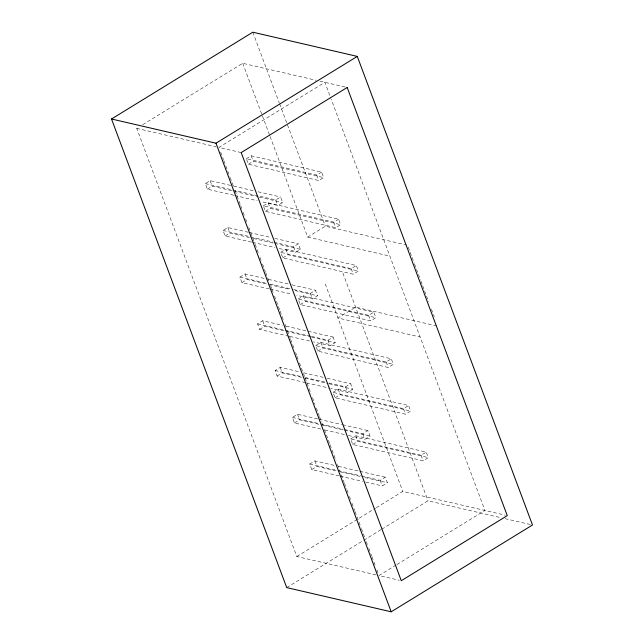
<?xml version="1.0" encoding="UTF-8"?>
<svg xmlns="http://www.w3.org/2000/svg" width="644" height="644" viewBox="0 0 644 644"><rect width="100%" height="100%" fill="white"/><g stroke="black" fill="none" stroke-linecap="round" stroke-linejoin="round"><path stroke-width="0.48" stroke-dasharray="3.22 2.42" d="M376.048 574.875L296.812 556.513L136.737 128.373L139.305 126.804M142.718 124.703L242.724 63.281L316.083 80.275M233.804 195.269L207.392 189.151L205.331 183.637L210.145 180.674L232.645 185.891M246.354 158.73L251.168 155.768L321.598 172.085L323.658 177.607L318.844 180.562L248.415 164.244L246.354 158.73L316.776 175.047L321.598 172.085M207.392 189.151L212.206 186.197L258.18 196.847M248.415 164.244L253.237 161.282L323.658 177.607M251.538 242.112L225.126 235.994L223.066 230.472L227.879 227.517L248.423 232.275M263.34 205.822L268.162 202.86L338.583 219.177L340.652 224.7L335.83 227.654L265.409 211.337L263.34 205.822L333.769 222.14L338.583 219.177M232.717 189.98L275.753 199.954L280.575 196.992L282.636 202.514L277.814 205.468L261.19 201.62M225.126 235.994L229.948 233.031L249.51 237.564M265.409 211.337L270.222 208.374L340.652 224.7M269.337 288.955L241.951 282.611L239.89 277.097L245.026 273.942L267.526 279.15M280.744 252.359L285.88 249.204L356.309 265.521L358.37 271.035L353.234 274.191L282.805 257.874L280.744 252.359L351.173 268.677L356.309 265.521M270.118 136.552L307.695 237.073L325.365 226.221L406.549 245.034M273.925 242.257L293.495 246.789L298.309 243.834L300.37 249.349L295.556 252.311L278.924 248.455M241.951 282.611L247.087 279.456L267.63 284.213M282.805 257.874L287.949 254.718L358.37 271.035M288.979 336.224L259.637 329.422L257.576 323.908L262.712 320.752L282.273 325.284M298.22 299.033L303.356 295.878L373.786 312.195L375.846 317.717L370.711 320.873L300.281 304.556L298.22 299.033L368.642 315.351L373.786 312.195M293.688 289.558L310.311 293.414L315.455 290.259L317.516 295.773L312.38 298.929L296.731 295.306M259.637 329.422L264.773 326.267L310.746 336.917M300.281 304.556L305.417 301.4L375.846 317.717M305.514 382.625L277.145 376.056L275.085 370.533L280.221 367.378L299.79 371.91M315.713 345.627L320.857 342.471L391.278 358.788L393.347 364.311L388.203 367.466L317.782 351.141L315.713 345.627L386.142 361.944L391.278 358.788M311.374 336.369L327.997 340.225L333.141 337.07L335.202 342.584L330.066 345.739L313.435 341.892M277.145 376.056L282.289 372.9L303.807 377.883M317.782 351.141L322.918 347.985L393.347 364.311M333.045 392.365L338.181 389.209L408.61 405.527L410.671 411.041L405.535 414.197L335.105 397.879L333.045 392.365L403.474 408.682L408.61 405.527M320.865 429.081L294.461 422.963L292.392 417.441L297.536 414.285L318.072 419.043M328.883 383.003L345.514 386.859L350.65 383.703L352.711 389.218L347.575 392.373L330.944 388.517M335.105 397.879L340.249 394.724L410.671 411.041M294.461 422.963L299.597 419.808L319.158 424.34M339.187 475.916L311.801 469.573L309.732 464.058L314.876 460.903L334.437 465.435M350.682 438.942L355.818 435.779L426.248 452.104L428.308 457.618L423.172 460.774L352.743 444.457L350.682 438.942L421.112 455.26L426.248 452.104M344.234 429.451L362.822 433.758L367.957 430.603L370.026 436.125L364.882 439.28L346.303 434.974M311.801 469.573L316.937 466.417L339.436 471.625M352.743 444.457L357.887 441.301L428.308 457.618M361.574 476.069L380.161 480.376L385.297 477.22L387.366 482.734L382.222 485.89L363.643 481.583M296.812 556.513L375.444 508.221M376.297 507.689L402.798 491.42L505.323 515.176M286.717 587.594L362.934 540.775M363.788 540.252L380.918 529.73M381.779 529.207L428.019 500.799L500.267 517.543M396.068 565.054L378.978 575.551L399.344 580.268M396.929 564.53L484.956 510.459L331.209 99.224M319.996 81.184L345.248 87.037M136.737 128.373L215.965 146.735M241.202 152.58L218.904 147.412L324.882 82.319L330.855 98.29M233.619 186.116L253.181 190.648M258.075 191.783L280.575 196.992M205.331 183.637L231.735 189.755M259.162 197.072L282.636 202.514M234.778 195.494L257.278 200.711M307.695 237.073L389.862 256.111M249.405 232.5L270.923 237.483M274.835 238.393L298.309 243.834M223.066 230.472L249.478 236.589M250.452 236.823L272.951 242.031M253.422 238.473L273.966 243.231M274.94 243.456L300.37 249.349M252.52 242.337L275.012 247.554M268.5 279.375L290.999 284.592M291.982 284.817L315.455 290.259M239.89 277.097L266.302 283.215M270.214 284.125L292.706 289.333M268.612 284.439L290.13 289.43M295.016 290.565L317.516 295.773M436.801 325.953L355.617 307.14L337.955 317.991L420.121 337.029M270.319 289.188L291.837 294.171M286.186 326.186L333.141 337.07M257.576 323.908L310.392 336.144M311.728 337.142L335.202 342.584M289.961 336.45L309.523 340.982M303.702 372.82L323.264 377.352M327.176 378.261L350.65 383.703M275.085 370.533L301.497 376.659M305.409 377.561L324.97 382.093M304.781 378.108L328.263 383.55M329.237 383.776L352.711 389.218M306.496 382.85L329.969 388.292M319.054 419.276L341.553 424.485M342.528 424.71L367.957 430.603M292.392 417.441L319.786 423.792M320.76 424.018L343.26 429.226M323.071 425.241L343.614 429.999M344.588 430.232L370.026 436.125M324.777 429.983L345.321 434.748M338.35 466.337L358.893 471.102M359.867 471.328L385.297 477.22M309.732 464.058L337.126 470.402M338.1 470.627L360.6 475.844M340.41 471.859L360.954 476.616M364.866 477.518L387.366 482.734M340.161 476.141L362.661 481.358M505.154 518.67L532.491 525.005M408.232 247.143L411.749 256.553M412.104 257.495L414.213 263.138M414.559 264.08L418.077 273.491M418.431 274.433L420.54 280.076M420.894 281.017L422.303 284.777M422.657 285.719L426.175 295.129M426.521 296.071L428.63 301.714M431.448 309.241L434.265 316.776M316.776 175.047L318.844 180.562M421.112 455.26L423.172 460.774M333.769 222.14L335.83 227.654M351.173 268.677L353.234 274.191M368.642 315.351L370.711 320.873M386.142 361.944L388.203 367.466M403.474 408.682L405.535 414.197M252.818 32.2L279.23 102.839M279.585 103.781L325.365 226.221M342.898 273.12L428.019 500.799M242.724 63.281L262.036 114.946M262.39 115.888L269.764 135.618M325.236 283.972L402.798 491.42M293.495 246.789L295.556 252.311M275.753 199.954L277.814 205.468M345.514 386.859L347.575 392.373M327.997 340.225L330.066 345.739M310.311 293.414L312.38 298.929M362.822 433.758L364.882 439.28M380.161 480.376L382.222 485.89M251.168 155.768L253.237 161.282M355.818 435.779L357.887 441.301M285.88 249.204L287.949 254.718M303.356 295.878L305.417 301.4M320.857 342.471L322.918 347.985M338.181 389.209L340.249 394.724M268.162 202.86L270.222 208.374M220.667 152.121L223.476 159.648M223.83 160.589L229.811 176.585M230.166 177.527L233.683 186.937M235.084 190.696L240.365 204.816M240.719 205.758L241.774 208.576M243.182 212.343L244.237 215.16M245.638 218.928L246.7 221.753M248.809 227.396L254.791 243.392M255.137 244.334L258.655 253.744M260.063 257.503L261.118 260.329M262.527 264.096L265.344 271.623M265.698 272.565L269.216 281.975M270.617 285.735L271.679 288.56M272.026 289.502L273.08 292.32M274.489 296.087L279.77 310.199M280.116 311.141L283.634 320.551M285.042 324.318L286.097 327.136M287.506 330.903L290.323 338.43M290.669 339.372L294.195 348.782M295.596 352.542L296.651 355.367M297.005 356.309L298.059 359.135M299.468 362.894L304.749 377.014M305.095 377.948L311.076 393.951M312.485 397.71L314.948 404.295M316.357 408.063L319.166 415.589M319.521 416.531L321.63 422.174M321.984 423.116L323.038 425.942M324.447 429.701L329.728 443.821M330.074 444.763L336.055 460.758M337.464 464.517L339.927 471.102M341.336 474.87L344.146 482.396M344.5 483.338L346.609 488.981M346.963 489.923L348.018 492.749M349.426 496.516L350.481 499.333M351.89 503.101L354.699 510.628M355.053 511.569L361.034 527.565M361.389 528.507L364.907 537.917M366.315 541.676L367.37 544.502M368.779 548.261L371.588 555.796M371.942 556.73L375.46 566.14M376.869 569.908L377.923 572.733M280.221 367.378L282.289 372.9M227.879 227.517L229.948 233.031M262.712 320.752L264.773 326.267M210.145 180.674L212.206 186.197M245.026 273.942L247.087 279.456M297.536 414.285L299.597 419.808M314.876 460.903L316.937 466.417"/><path stroke-width="0.97" d="M111.509 118.995L252.818 32.2L357.283 56.406L532.491 525.005L391.182 611.8L286.717 587.594L111.509 118.995L215.982 143.201L357.283 56.406M215.982 143.201L391.182 611.8M347.188 87.487L241.202 152.58L401.276 580.719L507.263 515.627L347.188 87.487"/></g></svg>
